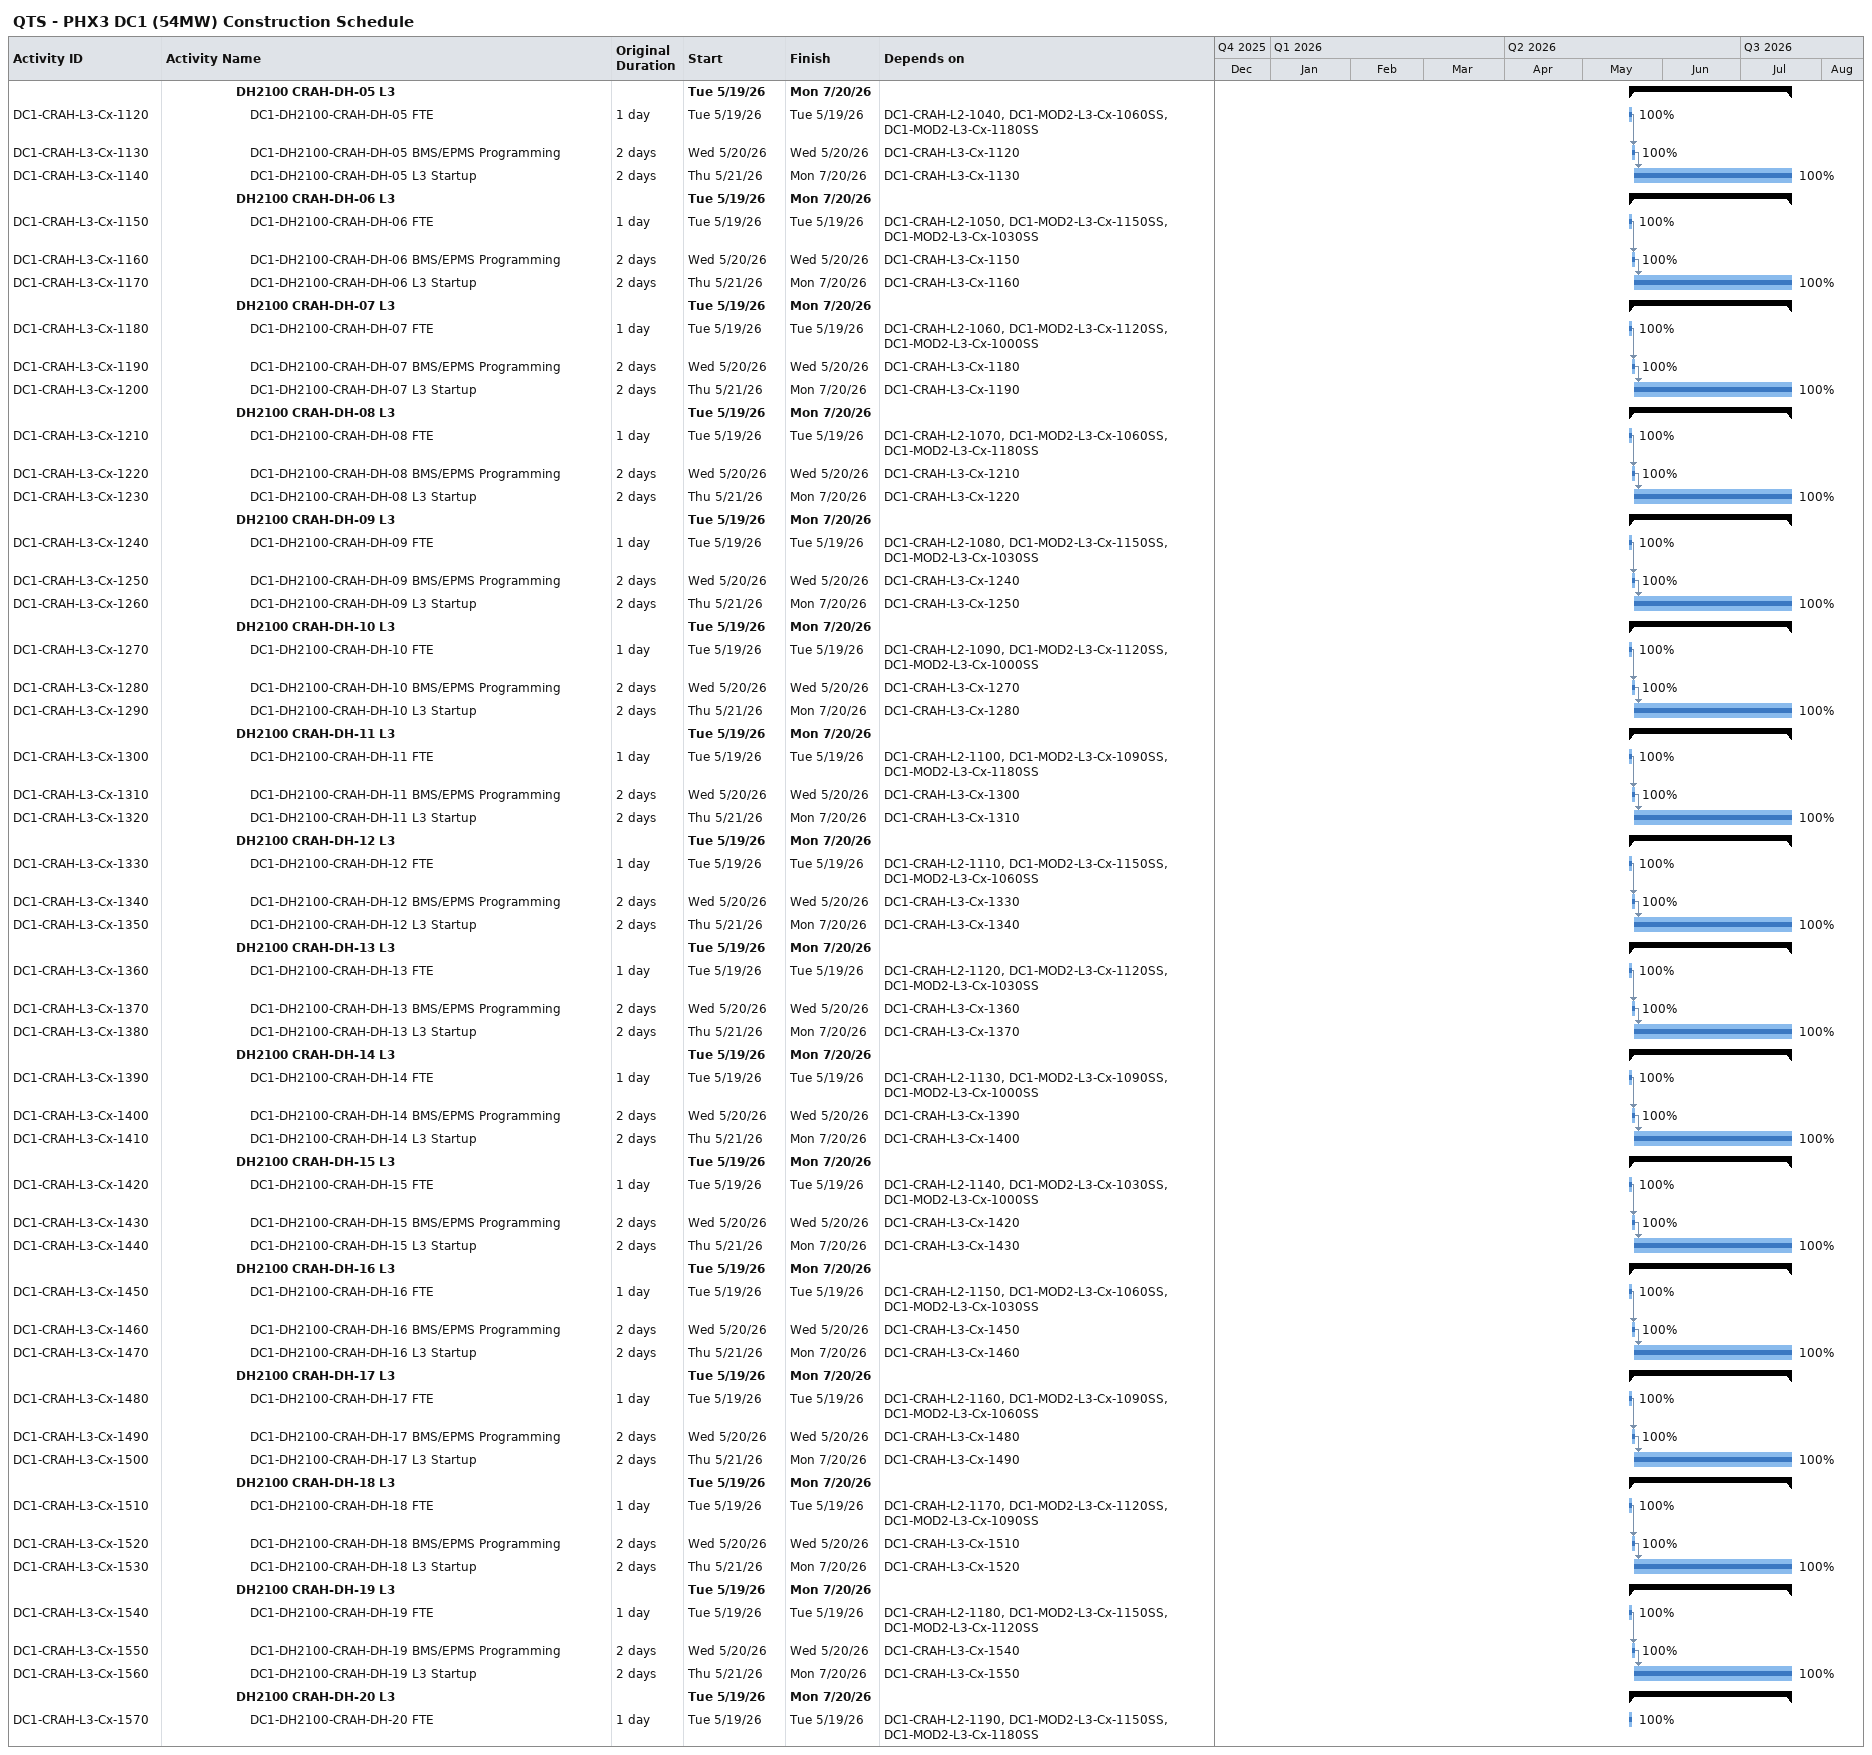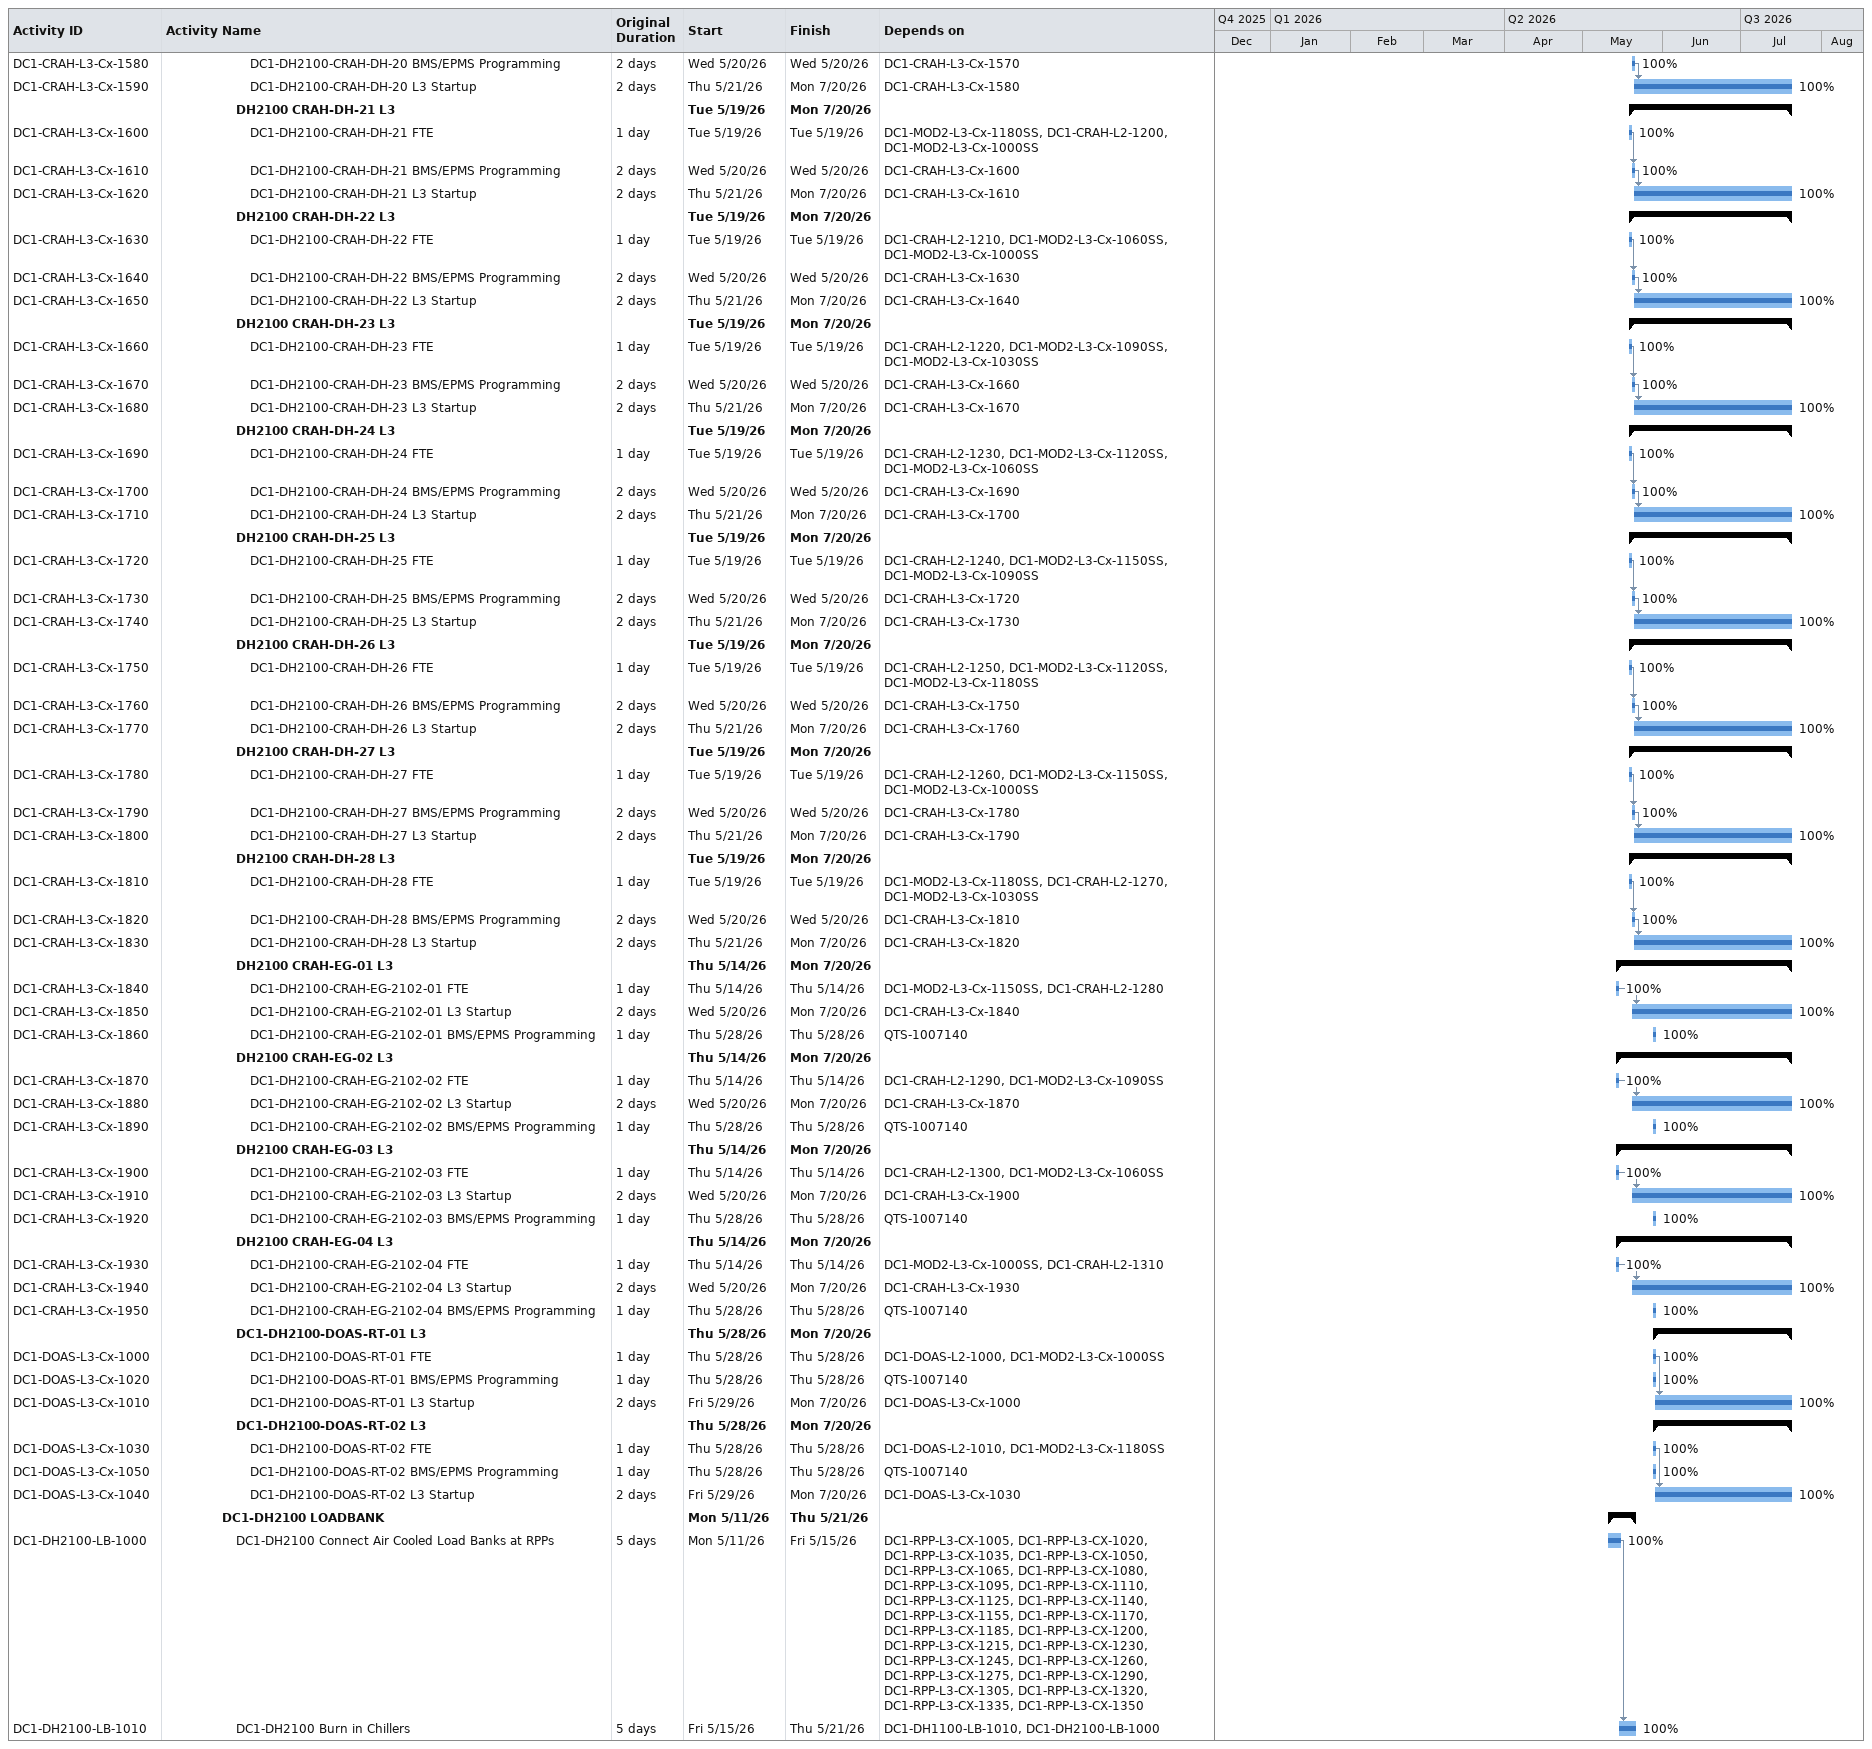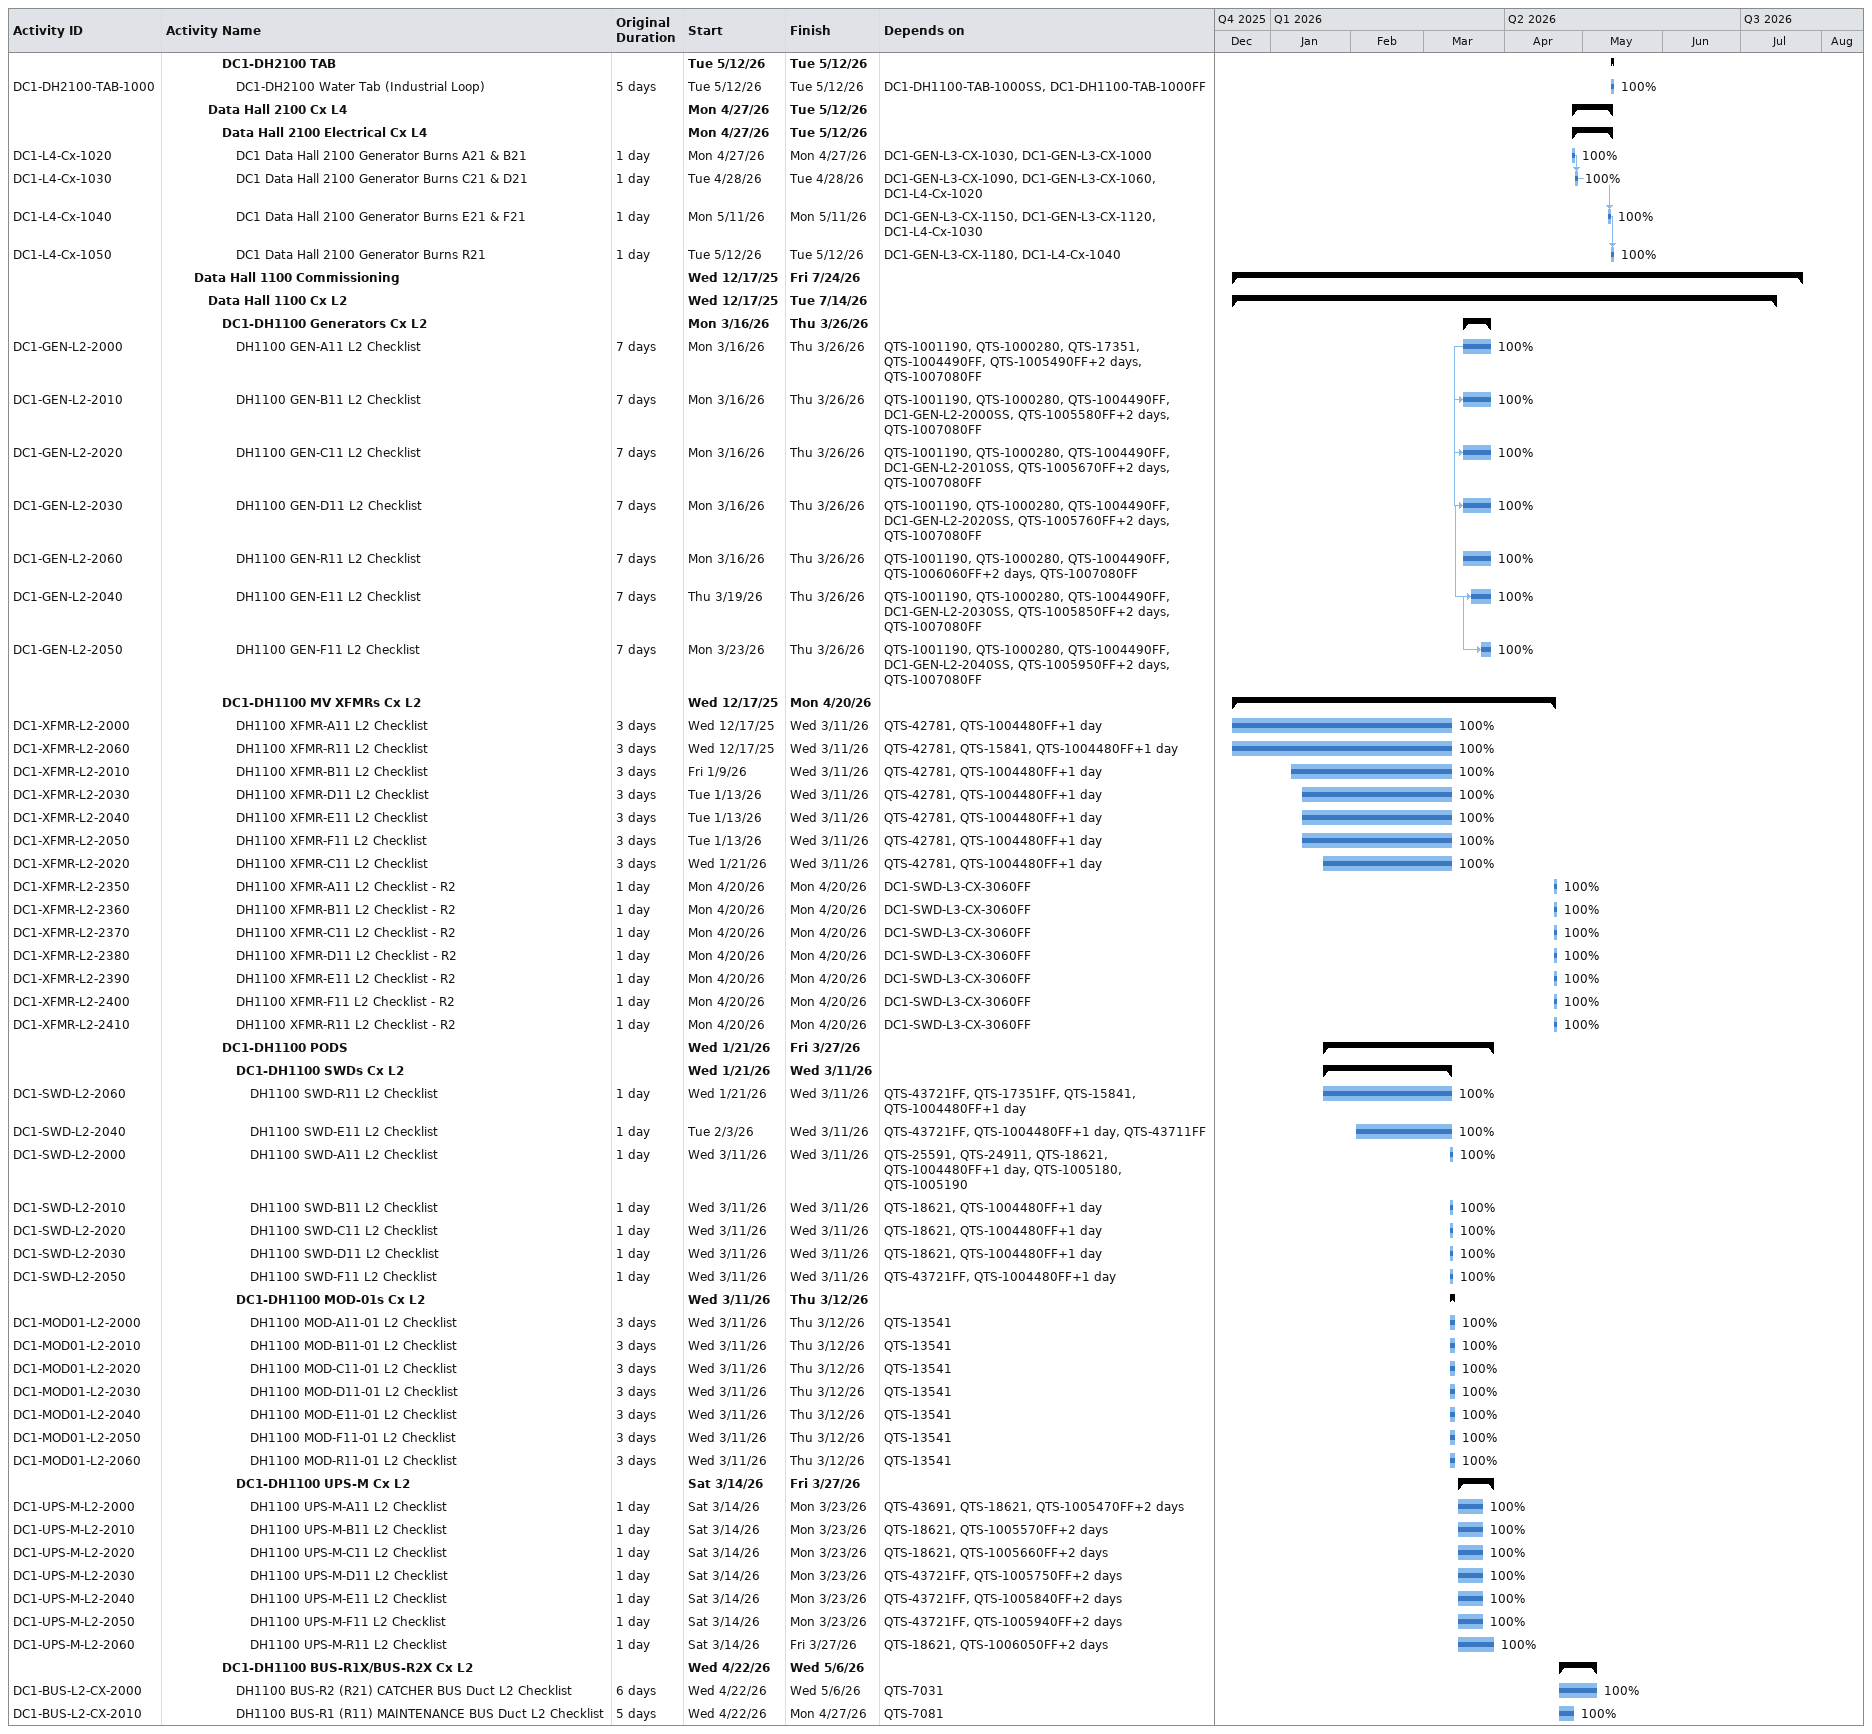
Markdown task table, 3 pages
QTS - PHX3 DC1 (54MW) Construction Schedule

| ID | Level | Task | Original duration | Start | Finish | Predecessors | % complete |
|---|---|---|---|---|---|---|---|
|  | 6 | **DH2100 CRAH-DH-05 L3** |  | 2026-05-19 | 2026-07-20 |  |  |
| DC1-CRAH-L3-Cx-1120 | 7 | DC1-DH2100-CRAH-DH-05 FTE | 1d | 2026-05-19 | 2026-05-19 | DC1-CRAH-L2-1040, DC1-MOD2-L3-Cx-1060SS, DC1-MOD2-L3-Cx-1180SS | 100 |
| DC1-CRAH-L3-Cx-1130 | 7 | DC1-DH2100-CRAH-DH-05 BMS/EPMS Programming | 2d | 2026-05-20 | 2026-05-20 | DC1-CRAH-L3-Cx-1120 | 100 |
| DC1-CRAH-L3-Cx-1140 | 7 | DC1-DH2100-CRAH-DH-05 L3 Startup | 2d | 2026-05-21 | 2026-07-20 | DC1-CRAH-L3-Cx-1130 | 100 |
|  | 6 | **DH2100 CRAH-DH-06 L3** |  | 2026-05-19 | 2026-07-20 |  |  |
| DC1-CRAH-L3-Cx-1150 | 7 | DC1-DH2100-CRAH-DH-06 FTE | 1d | 2026-05-19 | 2026-05-19 | DC1-CRAH-L2-1050, DC1-MOD2-L3-Cx-1150SS, DC1-MOD2-L3-Cx-1030SS | 100 |
| DC1-CRAH-L3-Cx-1160 | 7 | DC1-DH2100-CRAH-DH-06 BMS/EPMS Programming | 2d | 2026-05-20 | 2026-05-20 | DC1-CRAH-L3-Cx-1150 | 100 |
| DC1-CRAH-L3-Cx-1170 | 7 | DC1-DH2100-CRAH-DH-06 L3 Startup | 2d | 2026-05-21 | 2026-07-20 | DC1-CRAH-L3-Cx-1160 | 100 |
|  | 6 | **DH2100 CRAH-DH-07 L3** |  | 2026-05-19 | 2026-07-20 |  |  |
| DC1-CRAH-L3-Cx-1180 | 7 | DC1-DH2100-CRAH-DH-07 FTE | 1d | 2026-05-19 | 2026-05-19 | DC1-CRAH-L2-1060, DC1-MOD2-L3-Cx-1120SS, DC1-MOD2-L3-Cx-1000SS | 100 |
| DC1-CRAH-L3-Cx-1190 | 7 | DC1-DH2100-CRAH-DH-07 BMS/EPMS Programming | 2d | 2026-05-20 | 2026-05-20 | DC1-CRAH-L3-Cx-1180 | 100 |
| DC1-CRAH-L3-Cx-1200 | 7 | DC1-DH2100-CRAH-DH-07 L3 Startup | 2d | 2026-05-21 | 2026-07-20 | DC1-CRAH-L3-Cx-1190 | 100 |
|  | 6 | **DH2100 CRAH-DH-08 L3** |  | 2026-05-19 | 2026-07-20 |  |  |
| DC1-CRAH-L3-Cx-1210 | 7 | DC1-DH2100-CRAH-DH-08 FTE | 1d | 2026-05-19 | 2026-05-19 | DC1-CRAH-L2-1070, DC1-MOD2-L3-Cx-1060SS, DC1-MOD2-L3-Cx-1180SS | 100 |
| DC1-CRAH-L3-Cx-1220 | 7 | DC1-DH2100-CRAH-DH-08 BMS/EPMS Programming | 2d | 2026-05-20 | 2026-05-20 | DC1-CRAH-L3-Cx-1210 | 100 |
| DC1-CRAH-L3-Cx-1230 | 7 | DC1-DH2100-CRAH-DH-08 L3 Startup | 2d | 2026-05-21 | 2026-07-20 | DC1-CRAH-L3-Cx-1220 | 100 |
|  | 6 | **DH2100 CRAH-DH-09 L3** |  | 2026-05-19 | 2026-07-20 |  |  |
| DC1-CRAH-L3-Cx-1240 | 7 | DC1-DH2100-CRAH-DH-09 FTE | 1d | 2026-05-19 | 2026-05-19 | DC1-CRAH-L2-1080, DC1-MOD2-L3-Cx-1150SS, DC1-MOD2-L3-Cx-1030SS | 100 |
| DC1-CRAH-L3-Cx-1250 | 7 | DC1-DH2100-CRAH-DH-09 BMS/EPMS Programming | 2d | 2026-05-20 | 2026-05-20 | DC1-CRAH-L3-Cx-1240 | 100 |
| DC1-CRAH-L3-Cx-1260 | 7 | DC1-DH2100-CRAH-DH-09 L3 Startup | 2d | 2026-05-21 | 2026-07-20 | DC1-CRAH-L3-Cx-1250 | 100 |
|  | 6 | **DH2100 CRAH-DH-10 L3** |  | 2026-05-19 | 2026-07-20 |  |  |
| DC1-CRAH-L3-Cx-1270 | 7 | DC1-DH2100-CRAH-DH-10 FTE | 1d | 2026-05-19 | 2026-05-19 | DC1-CRAH-L2-1090, DC1-MOD2-L3-Cx-1120SS, DC1-MOD2-L3-Cx-1000SS | 100 |
| DC1-CRAH-L3-Cx-1280 | 7 | DC1-DH2100-CRAH-DH-10 BMS/EPMS Programming | 2d | 2026-05-20 | 2026-05-20 | DC1-CRAH-L3-Cx-1270 | 100 |
| DC1-CRAH-L3-Cx-1290 | 7 | DC1-DH2100-CRAH-DH-10 L3 Startup | 2d | 2026-05-21 | 2026-07-20 | DC1-CRAH-L3-Cx-1280 | 100 |
|  | 6 | **DH2100 CRAH-DH-11 L3** |  | 2026-05-19 | 2026-07-20 |  |  |
| DC1-CRAH-L3-Cx-1300 | 7 | DC1-DH2100-CRAH-DH-11 FTE | 1d | 2026-05-19 | 2026-05-19 | DC1-CRAH-L2-1100, DC1-MOD2-L3-Cx-1090SS, DC1-MOD2-L3-Cx-1180SS | 100 |
| DC1-CRAH-L3-Cx-1310 | 7 | DC1-DH2100-CRAH-DH-11 BMS/EPMS Programming | 2d | 2026-05-20 | 2026-05-20 | DC1-CRAH-L3-Cx-1300 | 100 |
| DC1-CRAH-L3-Cx-1320 | 7 | DC1-DH2100-CRAH-DH-11 L3 Startup | 2d | 2026-05-21 | 2026-07-20 | DC1-CRAH-L3-Cx-1310 | 100 |
|  | 6 | **DH2100 CRAH-DH-12 L3** |  | 2026-05-19 | 2026-07-20 |  |  |
| DC1-CRAH-L3-Cx-1330 | 7 | DC1-DH2100-CRAH-DH-12 FTE | 1d | 2026-05-19 | 2026-05-19 | DC1-CRAH-L2-1110, DC1-MOD2-L3-Cx-1150SS, DC1-MOD2-L3-Cx-1060SS | 100 |
| DC1-CRAH-L3-Cx-1340 | 7 | DC1-DH2100-CRAH-DH-12 BMS/EPMS Programming | 2d | 2026-05-20 | 2026-05-20 | DC1-CRAH-L3-Cx-1330 | 100 |
| DC1-CRAH-L3-Cx-1350 | 7 | DC1-DH2100-CRAH-DH-12 L3 Startup | 2d | 2026-05-21 | 2026-07-20 | DC1-CRAH-L3-Cx-1340 | 100 |
|  | 6 | **DH2100 CRAH-DH-13 L3** |  | 2026-05-19 | 2026-07-20 |  |  |
| DC1-CRAH-L3-Cx-1360 | 7 | DC1-DH2100-CRAH-DH-13 FTE | 1d | 2026-05-19 | 2026-05-19 | DC1-CRAH-L2-1120, DC1-MOD2-L3-Cx-1120SS, DC1-MOD2-L3-Cx-1030SS | 100 |
| DC1-CRAH-L3-Cx-1370 | 7 | DC1-DH2100-CRAH-DH-13 BMS/EPMS Programming | 2d | 2026-05-20 | 2026-05-20 | DC1-CRAH-L3-Cx-1360 | 100 |
| DC1-CRAH-L3-Cx-1380 | 7 | DC1-DH2100-CRAH-DH-13 L3 Startup | 2d | 2026-05-21 | 2026-07-20 | DC1-CRAH-L3-Cx-1370 | 100 |
|  | 6 | **DH2100 CRAH-DH-14 L3** |  | 2026-05-19 | 2026-07-20 |  |  |
| DC1-CRAH-L3-Cx-1390 | 7 | DC1-DH2100-CRAH-DH-14 FTE | 1d | 2026-05-19 | 2026-05-19 | DC1-CRAH-L2-1130, DC1-MOD2-L3-Cx-1090SS, DC1-MOD2-L3-Cx-1000SS | 100 |
| DC1-CRAH-L3-Cx-1400 | 7 | DC1-DH2100-CRAH-DH-14 BMS/EPMS Programming | 2d | 2026-05-20 | 2026-05-20 | DC1-CRAH-L3-Cx-1390 | 100 |
| DC1-CRAH-L3-Cx-1410 | 7 | DC1-DH2100-CRAH-DH-14 L3 Startup | 2d | 2026-05-21 | 2026-07-20 | DC1-CRAH-L3-Cx-1400 | 100 |
|  | 6 | **DH2100 CRAH-DH-15 L3** |  | 2026-05-19 | 2026-07-20 |  |  |
| DC1-CRAH-L3-Cx-1420 | 7 | DC1-DH2100-CRAH-DH-15 FTE | 1d | 2026-05-19 | 2026-05-19 | DC1-CRAH-L2-1140, DC1-MOD2-L3-Cx-1030SS, DC1-MOD2-L3-Cx-1000SS | 100 |
| DC1-CRAH-L3-Cx-1430 | 7 | DC1-DH2100-CRAH-DH-15 BMS/EPMS Programming | 2d | 2026-05-20 | 2026-05-20 | DC1-CRAH-L3-Cx-1420 | 100 |
| DC1-CRAH-L3-Cx-1440 | 7 | DC1-DH2100-CRAH-DH-15 L3 Startup | 2d | 2026-05-21 | 2026-07-20 | DC1-CRAH-L3-Cx-1430 | 100 |
|  | 6 | **DH2100 CRAH-DH-16 L3** |  | 2026-05-19 | 2026-07-20 |  |  |
| DC1-CRAH-L3-Cx-1450 | 7 | DC1-DH2100-CRAH-DH-16 FTE | 1d | 2026-05-19 | 2026-05-19 | DC1-CRAH-L2-1150, DC1-MOD2-L3-Cx-1060SS, DC1-MOD2-L3-Cx-1030SS | 100 |
| DC1-CRAH-L3-Cx-1460 | 7 | DC1-DH2100-CRAH-DH-16 BMS/EPMS Programming | 2d | 2026-05-20 | 2026-05-20 | DC1-CRAH-L3-Cx-1450 | 100 |
| DC1-CRAH-L3-Cx-1470 | 7 | DC1-DH2100-CRAH-DH-16 L3 Startup | 2d | 2026-05-21 | 2026-07-20 | DC1-CRAH-L3-Cx-1460 | 100 |
|  | 6 | **DH2100 CRAH-DH-17 L3** |  | 2026-05-19 | 2026-07-20 |  |  |
| DC1-CRAH-L3-Cx-1480 | 7 | DC1-DH2100-CRAH-DH-17 FTE | 1d | 2026-05-19 | 2026-05-19 | DC1-CRAH-L2-1160, DC1-MOD2-L3-Cx-1090SS, DC1-MOD2-L3-Cx-1060SS | 100 |
| DC1-CRAH-L3-Cx-1490 | 7 | DC1-DH2100-CRAH-DH-17 BMS/EPMS Programming | 2d | 2026-05-20 | 2026-05-20 | DC1-CRAH-L3-Cx-1480 | 100 |
| DC1-CRAH-L3-Cx-1500 | 7 | DC1-DH2100-CRAH-DH-17 L3 Startup | 2d | 2026-05-21 | 2026-07-20 | DC1-CRAH-L3-Cx-1490 | 100 |
|  | 6 | **DH2100 CRAH-DH-18 L3** |  | 2026-05-19 | 2026-07-20 |  |  |
| DC1-CRAH-L3-Cx-1510 | 7 | DC1-DH2100-CRAH-DH-18 FTE | 1d | 2026-05-19 | 2026-05-19 | DC1-CRAH-L2-1170, DC1-MOD2-L3-Cx-1120SS, DC1-MOD2-L3-Cx-1090SS | 100 |
| DC1-CRAH-L3-Cx-1520 | 7 | DC1-DH2100-CRAH-DH-18 BMS/EPMS Programming | 2d | 2026-05-20 | 2026-05-20 | DC1-CRAH-L3-Cx-1510 | 100 |
| DC1-CRAH-L3-Cx-1530 | 7 | DC1-DH2100-CRAH-DH-18 L3 Startup | 2d | 2026-05-21 | 2026-07-20 | DC1-CRAH-L3-Cx-1520 | 100 |
|  | 6 | **DH2100 CRAH-DH-19 L3** |  | 2026-05-19 | 2026-07-20 |  |  |
| DC1-CRAH-L3-Cx-1540 | 7 | DC1-DH2100-CRAH-DH-19 FTE | 1d | 2026-05-19 | 2026-05-19 | DC1-CRAH-L2-1180, DC1-MOD2-L3-Cx-1150SS, DC1-MOD2-L3-Cx-1120SS | 100 |
| DC1-CRAH-L3-Cx-1550 | 7 | DC1-DH2100-CRAH-DH-19 BMS/EPMS Programming | 2d | 2026-05-20 | 2026-05-20 | DC1-CRAH-L3-Cx-1540 | 100 |
| DC1-CRAH-L3-Cx-1560 | 7 | DC1-DH2100-CRAH-DH-19 L3 Startup | 2d | 2026-05-21 | 2026-07-20 | DC1-CRAH-L3-Cx-1550 | 100 |
|  | 6 | **DH2100 CRAH-DH-20 L3** |  | 2026-05-19 | 2026-07-20 |  |  |
| DC1-CRAH-L3-Cx-1570 | 7 | DC1-DH2100-CRAH-DH-20 FTE | 1d | 2026-05-19 | 2026-05-19 | DC1-CRAH-L2-1190, DC1-MOD2-L3-Cx-1150SS, DC1-MOD2-L3-Cx-1180SS | 100 |
| DC1-CRAH-L3-Cx-1580 | 7 | DC1-DH2100-CRAH-DH-20 BMS/EPMS Programming | 2d | 2026-05-20 | 2026-05-20 | DC1-CRAH-L3-Cx-1570 | 100 |
| DC1-CRAH-L3-Cx-1590 | 7 | DC1-DH2100-CRAH-DH-20 L3 Startup | 2d | 2026-05-21 | 2026-07-20 | DC1-CRAH-L3-Cx-1580 | 100 |
|  | 6 | **DH2100 CRAH-DH-21 L3** |  | 2026-05-19 | 2026-07-20 |  |  |
| DC1-CRAH-L3-Cx-1600 | 7 | DC1-DH2100-CRAH-DH-21 FTE | 1d | 2026-05-19 | 2026-05-19 | DC1-MOD2-L3-Cx-1180SS, DC1-CRAH-L2-1200, DC1-MOD2-L3-Cx-1000SS | 100 |
| DC1-CRAH-L3-Cx-1610 | 7 | DC1-DH2100-CRAH-DH-21 BMS/EPMS Programming | 2d | 2026-05-20 | 2026-05-20 | DC1-CRAH-L3-Cx-1600 | 100 |
| DC1-CRAH-L3-Cx-1620 | 7 | DC1-DH2100-CRAH-DH-21 L3 Startup | 2d | 2026-05-21 | 2026-07-20 | DC1-CRAH-L3-Cx-1610 | 100 |
|  | 6 | **DH2100 CRAH-DH-22 L3** |  | 2026-05-19 | 2026-07-20 |  |  |
| DC1-CRAH-L3-Cx-1630 | 7 | DC1-DH2100-CRAH-DH-22 FTE | 1d | 2026-05-19 | 2026-05-19 | DC1-CRAH-L2-1210, DC1-MOD2-L3-Cx-1060SS, DC1-MOD2-L3-Cx-1000SS | 100 |
| DC1-CRAH-L3-Cx-1640 | 7 | DC1-DH2100-CRAH-DH-22 BMS/EPMS Programming | 2d | 2026-05-20 | 2026-05-20 | DC1-CRAH-L3-Cx-1630 | 100 |
| DC1-CRAH-L3-Cx-1650 | 7 | DC1-DH2100-CRAH-DH-22 L3 Startup | 2d | 2026-05-21 | 2026-07-20 | DC1-CRAH-L3-Cx-1640 | 100 |
|  | 6 | **DH2100 CRAH-DH-23 L3** |  | 2026-05-19 | 2026-07-20 |  |  |
| DC1-CRAH-L3-Cx-1660 | 7 | DC1-DH2100-CRAH-DH-23 FTE | 1d | 2026-05-19 | 2026-05-19 | DC1-CRAH-L2-1220, DC1-MOD2-L3-Cx-1090SS, DC1-MOD2-L3-Cx-1030SS | 100 |
| DC1-CRAH-L3-Cx-1670 | 7 | DC1-DH2100-CRAH-DH-23 BMS/EPMS Programming | 2d | 2026-05-20 | 2026-05-20 | DC1-CRAH-L3-Cx-1660 | 100 |
| DC1-CRAH-L3-Cx-1680 | 7 | DC1-DH2100-CRAH-DH-23 L3 Startup | 2d | 2026-05-21 | 2026-07-20 | DC1-CRAH-L3-Cx-1670 | 100 |
|  | 6 | **DH2100 CRAH-DH-24 L3** |  | 2026-05-19 | 2026-07-20 |  |  |
| DC1-CRAH-L3-Cx-1690 | 7 | DC1-DH2100-CRAH-DH-24 FTE | 1d | 2026-05-19 | 2026-05-19 | DC1-CRAH-L2-1230, DC1-MOD2-L3-Cx-1120SS, DC1-MOD2-L3-Cx-1060SS | 100 |
| DC1-CRAH-L3-Cx-1700 | 7 | DC1-DH2100-CRAH-DH-24 BMS/EPMS Programming | 2d | 2026-05-20 | 2026-05-20 | DC1-CRAH-L3-Cx-1690 | 100 |
| DC1-CRAH-L3-Cx-1710 | 7 | DC1-DH2100-CRAH-DH-24 L3 Startup | 2d | 2026-05-21 | 2026-07-20 | DC1-CRAH-L3-Cx-1700 | 100 |
|  | 6 | **DH2100 CRAH-DH-25 L3** |  | 2026-05-19 | 2026-07-20 |  |  |
| DC1-CRAH-L3-Cx-1720 | 7 | DC1-DH2100-CRAH-DH-25 FTE | 1d | 2026-05-19 | 2026-05-19 | DC1-CRAH-L2-1240, DC1-MOD2-L3-Cx-1150SS, DC1-MOD2-L3-Cx-1090SS | 100 |
| DC1-CRAH-L3-Cx-1730 | 7 | DC1-DH2100-CRAH-DH-25 BMS/EPMS Programming | 2d | 2026-05-20 | 2026-05-20 | DC1-CRAH-L3-Cx-1720 | 100 |
| DC1-CRAH-L3-Cx-1740 | 7 | DC1-DH2100-CRAH-DH-25 L3 Startup | 2d | 2026-05-21 | 2026-07-20 | DC1-CRAH-L3-Cx-1730 | 100 |
|  | 6 | **DH2100 CRAH-DH-26 L3** |  | 2026-05-19 | 2026-07-20 |  |  |
| DC1-CRAH-L3-Cx-1750 | 7 | DC1-DH2100-CRAH-DH-26 FTE | 1d | 2026-05-19 | 2026-05-19 | DC1-CRAH-L2-1250, DC1-MOD2-L3-Cx-1120SS, DC1-MOD2-L3-Cx-1180SS | 100 |
| DC1-CRAH-L3-Cx-1760 | 7 | DC1-DH2100-CRAH-DH-26 BMS/EPMS Programming | 2d | 2026-05-20 | 2026-05-20 | DC1-CRAH-L3-Cx-1750 | 100 |
| DC1-CRAH-L3-Cx-1770 | 7 | DC1-DH2100-CRAH-DH-26 L3 Startup | 2d | 2026-05-21 | 2026-07-20 | DC1-CRAH-L3-Cx-1760 | 100 |
|  | 6 | **DH2100 CRAH-DH-27 L3** |  | 2026-05-19 | 2026-07-20 |  |  |
| DC1-CRAH-L3-Cx-1780 | 7 | DC1-DH2100-CRAH-DH-27 FTE | 1d | 2026-05-19 | 2026-05-19 | DC1-CRAH-L2-1260, DC1-MOD2-L3-Cx-1150SS, DC1-MOD2-L3-Cx-1000SS | 100 |
| DC1-CRAH-L3-Cx-1790 | 7 | DC1-DH2100-CRAH-DH-27 BMS/EPMS Programming | 2d | 2026-05-20 | 2026-05-20 | DC1-CRAH-L3-Cx-1780 | 100 |
| DC1-CRAH-L3-Cx-1800 | 7 | DC1-DH2100-CRAH-DH-27 L3 Startup | 2d | 2026-05-21 | 2026-07-20 | DC1-CRAH-L3-Cx-1790 | 100 |
|  | 6 | **DH2100 CRAH-DH-28 L3** |  | 2026-05-19 | 2026-07-20 |  |  |
| DC1-CRAH-L3-Cx-1810 | 7 | DC1-DH2100-CRAH-DH-28 FTE | 1d | 2026-05-19 | 2026-05-19 | DC1-MOD2-L3-Cx-1180SS, DC1-CRAH-L2-1270, DC1-MOD2-L3-Cx-1030SS | 100 |
| DC1-CRAH-L3-Cx-1820 | 7 | DC1-DH2100-CRAH-DH-28 BMS/EPMS Programming | 2d | 2026-05-20 | 2026-05-20 | DC1-CRAH-L3-Cx-1810 | 100 |
| DC1-CRAH-L3-Cx-1830 | 7 | DC1-DH2100-CRAH-DH-28 L3 Startup | 2d | 2026-05-21 | 2026-07-20 | DC1-CRAH-L3-Cx-1820 | 100 |
|  | 6 | **DH2100 CRAH-EG-01 L3** |  | 2026-05-14 | 2026-07-20 |  |  |
| DC1-CRAH-L3-Cx-1840 | 7 | DC1-DH2100-CRAH-EG-2102-01 FTE | 1d | 2026-05-14 | 2026-05-14 | DC1-MOD2-L3-Cx-1150SS, DC1-CRAH-L2-1280 | 100 |
| DC1-CRAH-L3-Cx-1850 | 7 | DC1-DH2100-CRAH-EG-2102-01 L3 Startup | 2d | 2026-05-20 | 2026-07-20 | DC1-CRAH-L3-Cx-1840 | 100 |
| DC1-CRAH-L3-Cx-1860 | 7 | DC1-DH2100-CRAH-EG-2102-01 BMS/EPMS Programming | 1d | 2026-05-28 | 2026-05-28 | QTS-1007140 | 100 |
|  | 6 | **DH2100 CRAH-EG-02 L3** |  | 2026-05-14 | 2026-07-20 |  |  |
| DC1-CRAH-L3-Cx-1870 | 7 | DC1-DH2100-CRAH-EG-2102-02 FTE | 1d | 2026-05-14 | 2026-05-14 | DC1-CRAH-L2-1290, DC1-MOD2-L3-Cx-1090SS | 100 |
| DC1-CRAH-L3-Cx-1880 | 7 | DC1-DH2100-CRAH-EG-2102-02 L3 Startup | 2d | 2026-05-20 | 2026-07-20 | DC1-CRAH-L3-Cx-1870 | 100 |
| DC1-CRAH-L3-Cx-1890 | 7 | DC1-DH2100-CRAH-EG-2102-02 BMS/EPMS Programming | 1d | 2026-05-28 | 2026-05-28 | QTS-1007140 | 100 |
|  | 6 | **DH2100 CRAH-EG-03 L3** |  | 2026-05-14 | 2026-07-20 |  |  |
| DC1-CRAH-L3-Cx-1900 | 7 | DC1-DH2100-CRAH-EG-2102-03 FTE | 1d | 2026-05-14 | 2026-05-14 | DC1-CRAH-L2-1300, DC1-MOD2-L3-Cx-1060SS | 100 |
| DC1-CRAH-L3-Cx-1910 | 7 | DC1-DH2100-CRAH-EG-2102-03 L3 Startup | 2d | 2026-05-20 | 2026-07-20 | DC1-CRAH-L3-Cx-1900 | 100 |
| DC1-CRAH-L3-Cx-1920 | 7 | DC1-DH2100-CRAH-EG-2102-03 BMS/EPMS Programming | 1d | 2026-05-28 | 2026-05-28 | QTS-1007140 | 100 |
|  | 6 | **DH2100 CRAH-EG-04 L3** |  | 2026-05-14 | 2026-07-20 |  |  |
| DC1-CRAH-L3-Cx-1930 | 7 | DC1-DH2100-CRAH-EG-2102-04 FTE | 1d | 2026-05-14 | 2026-05-14 | DC1-MOD2-L3-Cx-1000SS, DC1-CRAH-L2-1310 | 100 |
| DC1-CRAH-L3-Cx-1940 | 7 | DC1-DH2100-CRAH-EG-2102-04 L3 Startup | 2d | 2026-05-20 | 2026-07-20 | DC1-CRAH-L3-Cx-1930 | 100 |
| DC1-CRAH-L3-Cx-1950 | 7 | DC1-DH2100-CRAH-EG-2102-04 BMS/EPMS Programming | 1d | 2026-05-28 | 2026-05-28 | QTS-1007140 | 100 |
|  | 6 | **DC1-DH2100-DOAS-RT-01 L3** |  | 2026-05-28 | 2026-07-20 |  |  |
| DC1-DOAS-L3-Cx-1000 | 7 | DC1-DH2100-DOAS-RT-01 FTE | 1d | 2026-05-28 | 2026-05-28 | DC1-DOAS-L2-1000, DC1-MOD2-L3-Cx-1000SS | 100 |
| DC1-DOAS-L3-Cx-1020 | 7 | DC1-DH2100-DOAS-RT-01 BMS/EPMS Programming | 1d | 2026-05-28 | 2026-05-28 | QTS-1007140 | 100 |
| DC1-DOAS-L3-Cx-1010 | 7 | DC1-DH2100-DOAS-RT-01 L3 Startup | 2d | 2026-05-29 | 2026-07-20 | DC1-DOAS-L3-Cx-1000 | 100 |
|  | 6 | **DC1-DH2100-DOAS-RT-02 L3** |  | 2026-05-28 | 2026-07-20 |  |  |
| DC1-DOAS-L3-Cx-1030 | 7 | DC1-DH2100-DOAS-RT-02 FTE | 1d | 2026-05-28 | 2026-05-28 | DC1-DOAS-L2-1010, DC1-MOD2-L3-Cx-1180SS | 100 |
| DC1-DOAS-L3-Cx-1050 | 7 | DC1-DH2100-DOAS-RT-02 BMS/EPMS Programming | 1d | 2026-05-28 | 2026-05-28 | QTS-1007140 | 100 |
| DC1-DOAS-L3-Cx-1040 | 7 | DC1-DH2100-DOAS-RT-02 L3 Startup | 2d | 2026-05-29 | 2026-07-20 | DC1-DOAS-L3-Cx-1030 | 100 |
|  | 5 | **DC1-DH2100 LOADBANK** |  | 2026-05-11 | 2026-05-21 |  |  |
| DC1-DH2100-LB-1000 | 6 | DC1-DH2100 Connect Air Cooled Load Banks at RPPs | 5d | 2026-05-11 | 2026-05-15 | DC1-RPP-L3-CX-1005, DC1-RPP-L3-CX-1020, DC1-RPP-L3-CX-1035, DC1-RPP-L3-CX-1050, DC1-RPP-L3-CX-1065, DC1-RPP-L3-CX-1080, DC1-RPP-L3-CX-1095, DC1-RPP-L3-CX-1110, DC1-RPP-L3-CX-1125, DC1-RPP-L3-CX-1140, DC1-RPP-L3-CX-1155, DC1-RPP-L3-CX-1170, DC1-RPP-L3-CX-1185, DC1-RPP-L3-CX-1200, DC1-RPP-L3-CX-1215, DC1-RPP-L3-CX-1230, DC1-RPP-L3-CX-1245, DC1-RPP-L3-CX-1260, DC1-RPP-L3-CX-1275, DC1-RPP-L3-CX-1290, DC1-RPP-L3-CX-1305, DC1-RPP-L3-CX-1320, DC1-RPP-L3-CX-1335, DC1-RPP-L3-CX-1350 | 100 |
| DC1-DH2100-LB-1010 | 6 | DC1-DH2100 Burn in Chillers | 5d | 2026-05-15 | 2026-05-21 | DC1-DH1100-LB-1010, DC1-DH2100-LB-1000 | 100 |
|  | 5 | **DC1-DH2100 TAB** |  | 2026-05-12 | 2026-05-12 |  |  |
| DC1-DH2100-TAB-1000 | 6 | DC1-DH2100 Water Tab (Industrial Loop) | 5d | 2026-05-12 | 2026-05-12 | DC1-DH1100-TAB-1000SS, DC1-DH1100-TAB-1000FF | 100 |
|  | 4 | **Data Hall 2100 Cx L4** |  | 2026-04-27 | 2026-05-12 |  |  |
|  | 5 | **Data Hall 2100 Electrical Cx L4** |  | 2026-04-27 | 2026-05-12 |  |  |
| DC1-L4-Cx-1020 | 6 | DC1 Data Hall 2100 Generator Burns A21 & B21 | 1d | 2026-04-27 | 2026-04-27 | DC1-GEN-L3-CX-1030, DC1-GEN-L3-CX-1000 | 100 |
| DC1-L4-Cx-1030 | 6 | DC1 Data Hall 2100 Generator Burns C21 & D21 | 1d | 2026-04-28 | 2026-04-28 | DC1-GEN-L3-CX-1090, DC1-GEN-L3-CX-1060, DC1-L4-Cx-1020 | 100 |
| DC1-L4-Cx-1040 | 6 | DC1 Data Hall 2100 Generator Burns E21 & F21 | 1d | 2026-05-11 | 2026-05-11 | DC1-GEN-L3-CX-1150, DC1-GEN-L3-CX-1120, DC1-L4-Cx-1030 | 100 |
| DC1-L4-Cx-1050 | 6 | DC1 Data Hall 2100 Generator Burns R21 | 1d | 2026-05-12 | 2026-05-12 | DC1-GEN-L3-CX-1180, DC1-L4-Cx-1040 | 100 |
|  | 3 | **Data Hall 1100 Commissioning** |  | 2025-12-17 | 2026-07-24 |  |  |
|  | 4 | **Data Hall 1100 Cx L2** |  | 2025-12-17 | 2026-07-14 |  |  |
|  | 5 | **DC1-DH1100 Generators Cx L2** |  | 2026-03-16 | 2026-03-26 |  |  |
| DC1-GEN-L2-2000 | 6 | DH1100 GEN-A11 L2 Checklist | 7d | 2026-03-16 | 2026-03-26 | QTS-1001190, QTS-1000280, QTS-17351, QTS-1004490FF, QTS-1005490FF+2d, QTS-1007080FF | 100 |
| DC1-GEN-L2-2010 | 6 | DH1100 GEN-B11 L2 Checklist | 7d | 2026-03-16 | 2026-03-26 | QTS-1001190, QTS-1000280, QTS-1004490FF, DC1-GEN-L2-2000SS, QTS-1005580FF+2d, QTS-1007080FF | 100 |
| DC1-GEN-L2-2020 | 6 | DH1100 GEN-C11 L2 Checklist | 7d | 2026-03-16 | 2026-03-26 | QTS-1001190, QTS-1000280, QTS-1004490FF, DC1-GEN-L2-2010SS, QTS-1005670FF+2d, QTS-1007080FF | 100 |
| DC1-GEN-L2-2030 | 6 | DH1100 GEN-D11 L2 Checklist | 7d | 2026-03-16 | 2026-03-26 | QTS-1001190, QTS-1000280, QTS-1004490FF, DC1-GEN-L2-2020SS, QTS-1005760FF+2d, QTS-1007080FF | 100 |
| DC1-GEN-L2-2060 | 6 | DH1100 GEN-R11 L2 Checklist | 7d | 2026-03-16 | 2026-03-26 | QTS-1001190, QTS-1000280, QTS-1004490FF, QTS-1006060FF+2d, QTS-1007080FF | 100 |
| DC1-GEN-L2-2040 | 6 | DH1100 GEN-E11 L2 Checklist | 7d | 2026-03-19 | 2026-03-26 | QTS-1001190, QTS-1000280, QTS-1004490FF, DC1-GEN-L2-2030SS, QTS-1005850FF+2d, QTS-1007080FF | 100 |
| DC1-GEN-L2-2050 | 6 | DH1100 GEN-F11 L2 Checklist | 7d | 2026-03-23 | 2026-03-26 | QTS-1001190, QTS-1000280, QTS-1004490FF, DC1-GEN-L2-2040SS, QTS-1005950FF+2d, QTS-1007080FF | 100 |
|  | 5 | **DC1-DH1100 MV XFMRs Cx L2** |  | 2025-12-17 | 2026-04-20 |  |  |
| DC1-XFMR-L2-2000 | 6 | DH1100 XFMR-A11 L2 Checklist | 3d | 2025-12-17 | 2026-03-11 | QTS-42781, QTS-1004480FF+1d | 100 |
| DC1-XFMR-L2-2060 | 6 | DH1100 XFMR-R11 L2 Checklist | 3d | 2025-12-17 | 2026-03-11 | QTS-42781, QTS-15841, QTS-1004480FF+1d | 100 |
| DC1-XFMR-L2-2010 | 6 | DH1100 XFMR-B11 L2 Checklist | 3d | 2026-01-09 | 2026-03-11 | QTS-42781, QTS-1004480FF+1d | 100 |
| DC1-XFMR-L2-2030 | 6 | DH1100 XFMR-D11 L2 Checklist | 3d | 2026-01-13 | 2026-03-11 | QTS-42781, QTS-1004480FF+1d | 100 |
| DC1-XFMR-L2-2040 | 6 | DH1100 XFMR-E11 L2 Checklist | 3d | 2026-01-13 | 2026-03-11 | QTS-42781, QTS-1004480FF+1d | 100 |
| DC1-XFMR-L2-2050 | 6 | DH1100 XFMR-F11 L2 Checklist | 3d | 2026-01-13 | 2026-03-11 | QTS-42781, QTS-1004480FF+1d | 100 |
| DC1-XFMR-L2-2020 | 6 | DH1100 XFMR-C11 L2 Checklist | 3d | 2026-01-21 | 2026-03-11 | QTS-42781, QTS-1004480FF+1d | 100 |
| DC1-XFMR-L2-2350 | 6 | DH1100 XFMR-A11 L2 Checklist - R2 | 1d | 2026-04-20 | 2026-04-20 | DC1-SWD-L3-CX-3060FF | 100 |
| DC1-XFMR-L2-2360 | 6 | DH1100 XFMR-B11 L2 Checklist - R2 | 1d | 2026-04-20 | 2026-04-20 | DC1-SWD-L3-CX-3060FF | 100 |
| DC1-XFMR-L2-2370 | 6 | DH1100 XFMR-C11 L2 Checklist - R2 | 1d | 2026-04-20 | 2026-04-20 | DC1-SWD-L3-CX-3060FF | 100 |
| DC1-XFMR-L2-2380 | 6 | DH1100 XFMR-D11 L2 Checklist - R2 | 1d | 2026-04-20 | 2026-04-20 | DC1-SWD-L3-CX-3060FF | 100 |
| DC1-XFMR-L2-2390 | 6 | DH1100 XFMR-E11 L2 Checklist - R2 | 1d | 2026-04-20 | 2026-04-20 | DC1-SWD-L3-CX-3060FF | 100 |
| DC1-XFMR-L2-2400 | 6 | DH1100 XFMR-F11 L2 Checklist - R2 | 1d | 2026-04-20 | 2026-04-20 | DC1-SWD-L3-CX-3060FF | 100 |
| DC1-XFMR-L2-2410 | 6 | DH1100 XFMR-R11 L2 Checklist - R2 | 1d | 2026-04-20 | 2026-04-20 | DC1-SWD-L3-CX-3060FF | 100 |
|  | 5 | **DC1-DH1100 PODS** |  | 2026-01-21 | 2026-03-27 |  |  |
|  | 6 | **DC1-DH1100 SWDs Cx L2** |  | 2026-01-21 | 2026-03-11 |  |  |
| DC1-SWD-L2-2060 | 7 | DH1100 SWD-R11 L2 Checklist | 1d | 2026-01-21 | 2026-03-11 | QTS-43721FF, QTS-17351FF, QTS-15841, QTS-1004480FF+1d | 100 |
| DC1-SWD-L2-2040 | 7 | DH1100 SWD-E11 L2 Checklist | 1d | 2026-02-03 | 2026-03-11 | QTS-43721FF, QTS-1004480FF+1d, QTS-43711FF | 100 |
| DC1-SWD-L2-2000 | 7 | DH1100 SWD-A11 L2 Checklist | 1d | 2026-03-11 | 2026-03-11 | QTS-25591, QTS-24911, QTS-18621, QTS-1004480FF+1d, QTS-1005180, QTS-1005190 | 100 |
| DC1-SWD-L2-2010 | 7 | DH1100 SWD-B11 L2 Checklist | 1d | 2026-03-11 | 2026-03-11 | QTS-18621, QTS-1004480FF+1d | 100 |
| DC1-SWD-L2-2020 | 7 | DH1100 SWD-C11 L2 Checklist | 1d | 2026-03-11 | 2026-03-11 | QTS-18621, QTS-1004480FF+1d | 100 |
| DC1-SWD-L2-2030 | 7 | DH1100 SWD-D11 L2 Checklist | 1d | 2026-03-11 | 2026-03-11 | QTS-18621, QTS-1004480FF+1d | 100 |
| DC1-SWD-L2-2050 | 7 | DH1100 SWD-F11 L2 Checklist | 1d | 2026-03-11 | 2026-03-11 | QTS-43721FF, QTS-1004480FF+1d | 100 |
|  | 6 | **DC1-DH1100 MOD-01s Cx L2** |  | 2026-03-11 | 2026-03-12 |  |  |
| DC1-MOD01-L2-2000 | 7 | DH1100 MOD-A11-01 L2 Checklist | 3d | 2026-03-11 | 2026-03-12 | QTS-13541 | 100 |
| DC1-MOD01-L2-2010 | 7 | DH1100 MOD-B11-01 L2 Checklist | 3d | 2026-03-11 | 2026-03-12 | QTS-13541 | 100 |
| DC1-MOD01-L2-2020 | 7 | DH1100 MOD-C11-01 L2 Checklist | 3d | 2026-03-11 | 2026-03-12 | QTS-13541 | 100 |
| DC1-MOD01-L2-2030 | 7 | DH1100 MOD-D11-01 L2 Checklist | 3d | 2026-03-11 | 2026-03-12 | QTS-13541 | 100 |
| DC1-MOD01-L2-2040 | 7 | DH1100 MOD-E11-01 L2 Checklist | 3d | 2026-03-11 | 2026-03-12 | QTS-13541 | 100 |
| DC1-MOD01-L2-2050 | 7 | DH1100 MOD-F11-01 L2 Checklist | 3d | 2026-03-11 | 2026-03-12 | QTS-13541 | 100 |
| DC1-MOD01-L2-2060 | 7 | DH1100 MOD-R11-01 L2 Checklist | 3d | 2026-03-11 | 2026-03-12 | QTS-13541 | 100 |
|  | 6 | **DC1-DH1100 UPS-M Cx L2** |  | 2026-03-14 | 2026-03-27 |  |  |
| DC1-UPS-M-L2-2000 | 7 | DH1100 UPS-M-A11 L2 Checklist | 1d | 2026-03-14 | 2026-03-23 | QTS-43691, QTS-18621, QTS-1005470FF+2d | 100 |
| DC1-UPS-M-L2-2010 | 7 | DH1100 UPS-M-B11 L2 Checklist | 1d | 2026-03-14 | 2026-03-23 | QTS-18621, QTS-1005570FF+2d | 100 |
| DC1-UPS-M-L2-2020 | 7 | DH1100 UPS-M-C11 L2 Checklist | 1d | 2026-03-14 | 2026-03-23 | QTS-18621, QTS-1005660FF+2d | 100 |
| DC1-UPS-M-L2-2030 | 7 | DH1100 UPS-M-D11 L2 Checklist | 1d | 2026-03-14 | 2026-03-23 | QTS-43721FF, QTS-1005750FF+2d | 100 |
| DC1-UPS-M-L2-2040 | 7 | DH1100 UPS-M-E11 L2 Checklist | 1d | 2026-03-14 | 2026-03-23 | QTS-43721FF, QTS-1005840FF+2d | 100 |
| DC1-UPS-M-L2-2050 | 7 | DH1100 UPS-M-F11 L2 Checklist | 1d | 2026-03-14 | 2026-03-23 | QTS-43721FF, QTS-1005940FF+2d | 100 |
| DC1-UPS-M-L2-2060 | 7 | DH1100 UPS-M-R11 L2 Checklist | 1d | 2026-03-14 | 2026-03-27 | QTS-18621, QTS-1006050FF+2d | 100 |
|  | 5 | **DC1-DH1100 BUS-R1X/BUS-R2X Cx L2** |  | 2026-04-22 | 2026-05-06 |  |  |
| DC1-BUS-L2-CX-2000 | 6 | DH1100 BUS-R2 (R21) CATCHER BUS Duct L2 Checklist | 6d | 2026-04-22 | 2026-05-06 | QTS-7031 | 100 |
| DC1-BUS-L2-CX-2010 | 6 | DH1100 BUS-R1 (R11) MAINTENANCE BUS Duct L2 Checklist | 5d | 2026-04-22 | 2026-04-27 | QTS-7081 | 100 |
